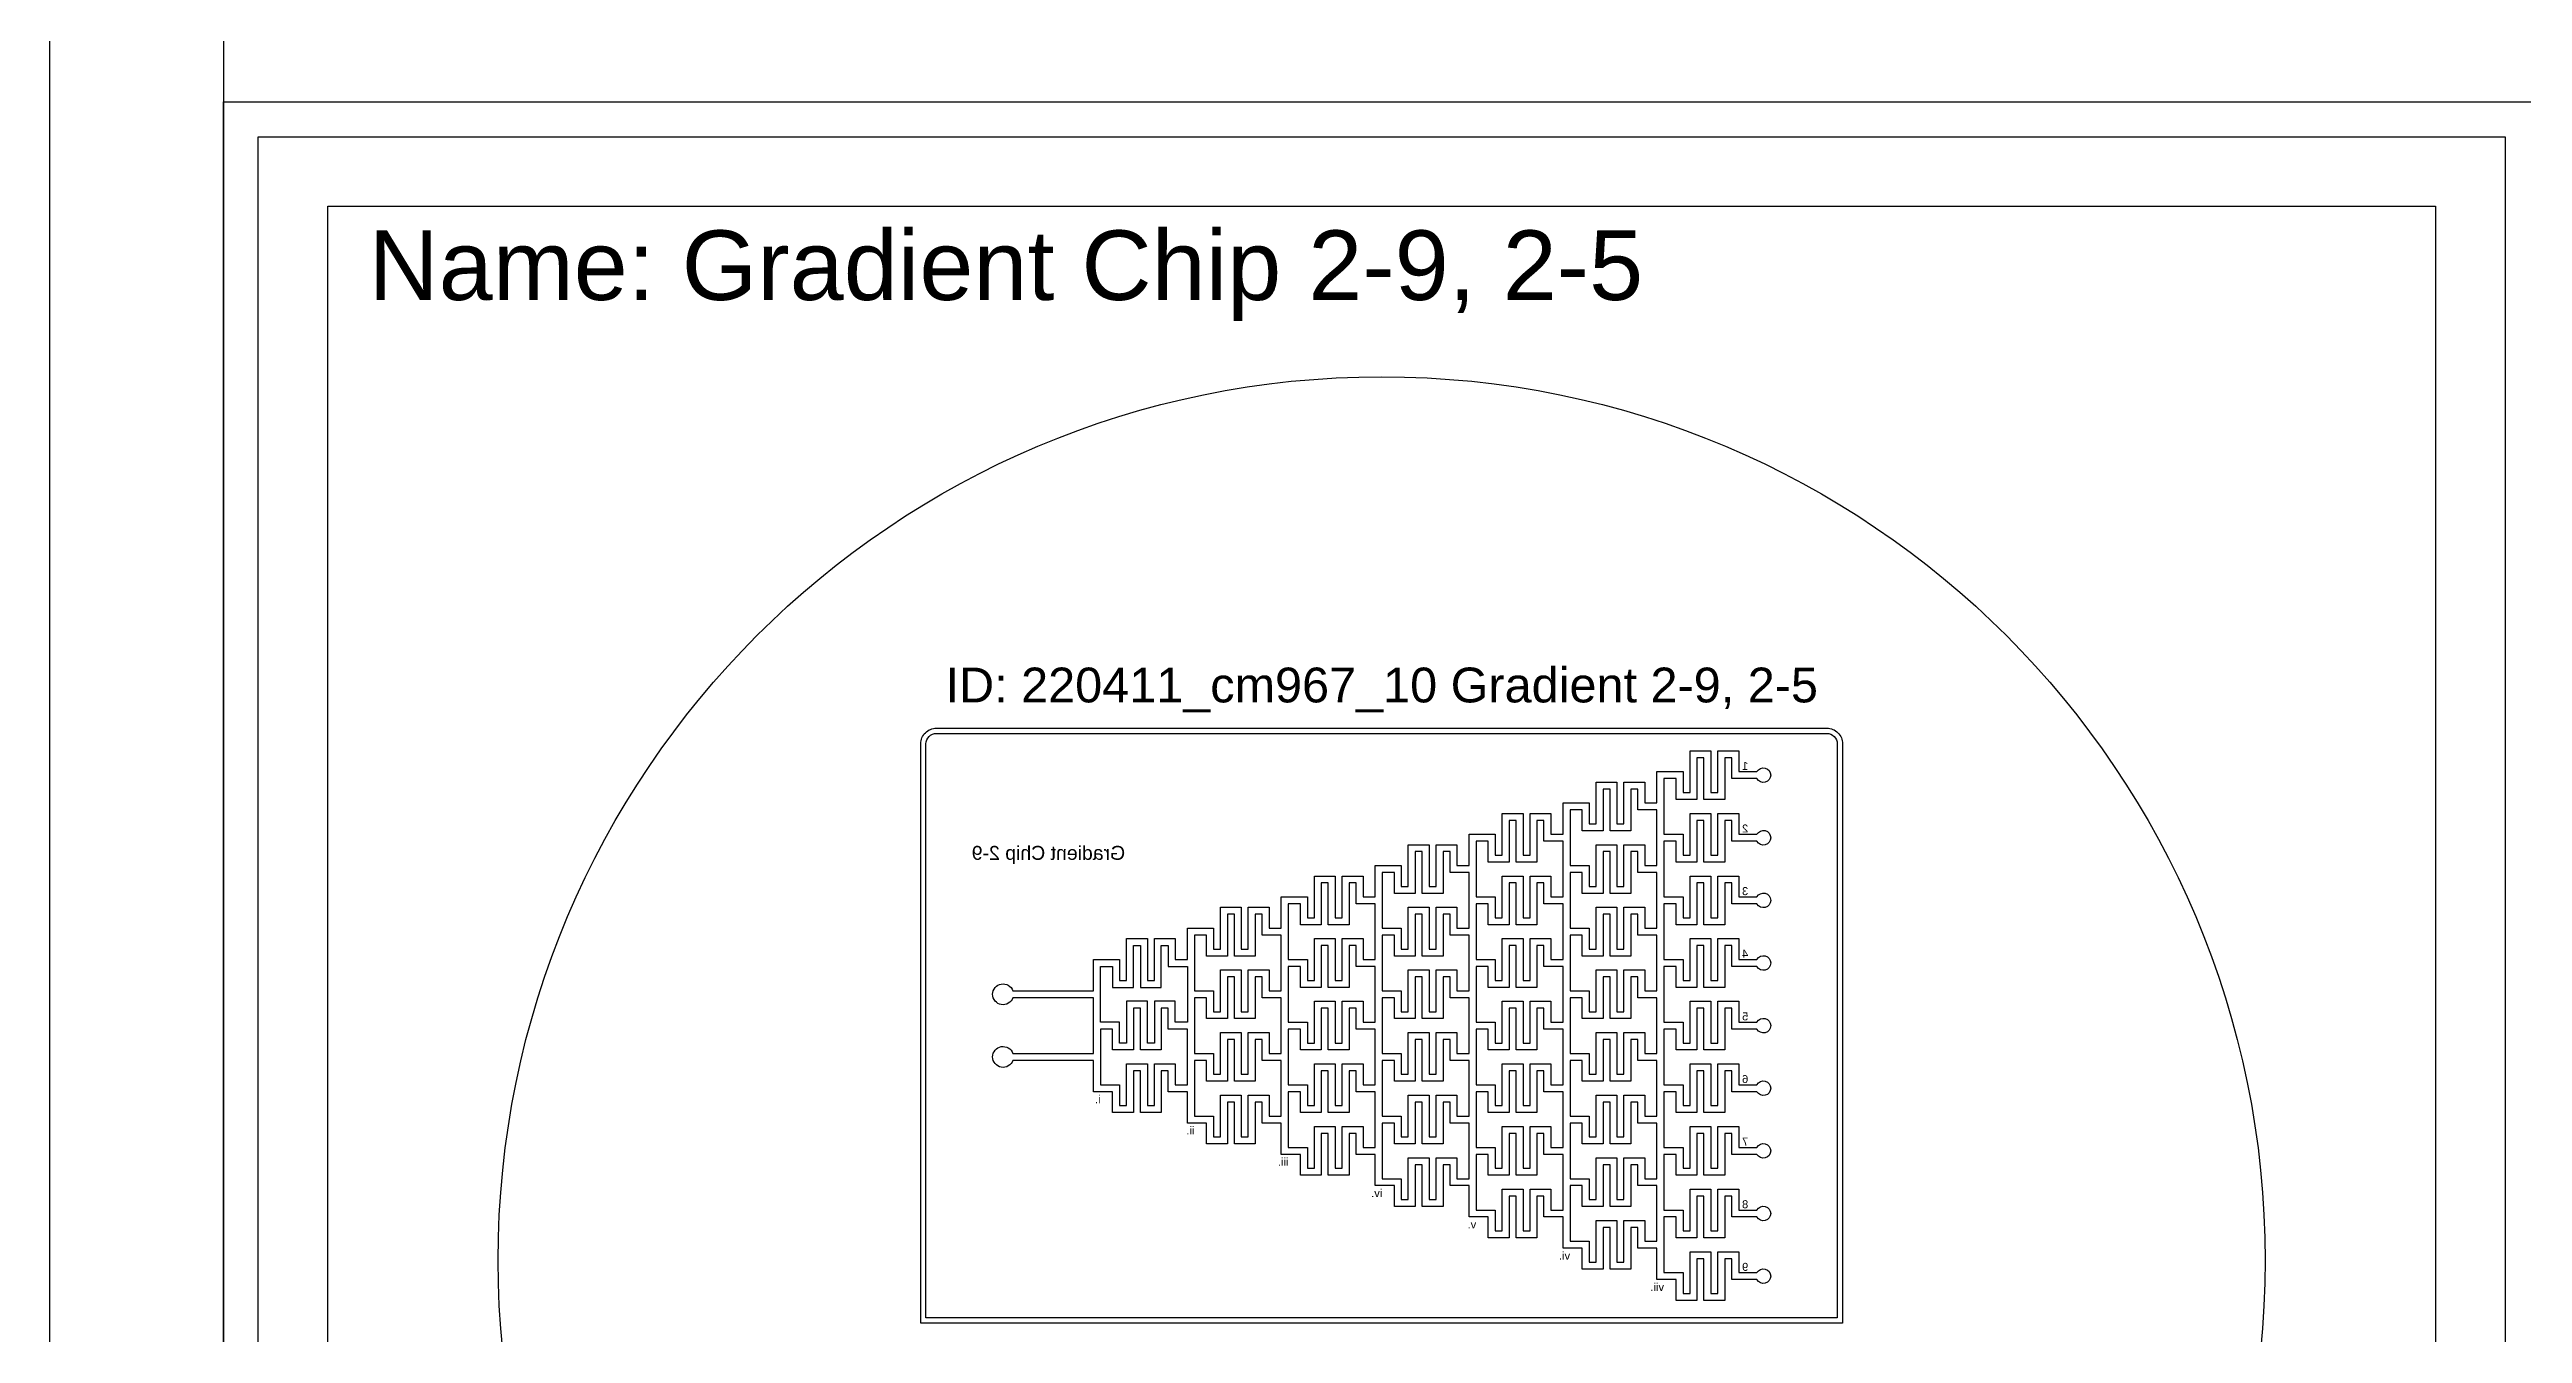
# Model space of a CAD drawing. Extents: x 3 to 210003, y 6 to 297006.
# Drawn here: x 3 to 71103, y 41206 to 78113 of the extents above; entities that cross this region are included whole.
import ezdxf

# ---------------------------------------------------------------- set-up
doc = ezdxf.new("R2010")
doc.units = 13
doc.header["$MEASUREMENT"] = 0
doc.layers.add('1- Light', color=2, linetype='Continuous')
doc.layers.add('2- Dark', color=4, linetype='Continuous')
doc.styles.get("Standard").update_dxf_attribs({"font": 'Arial.ttf', "height": 4})

msp = doc.modelspace()

# ---------------------------------------------------------------- linework, layer by layer
for points in [[(6003, 75606), (70603, 75606), (70603, 11006), (6003, 11006)], [(8003, 73606), (68603, 73606), (68603, 13006), (8003, 13006)]]:
    msp.add_lwpolyline(points, close=True)
at = {"layer": '1- Light'}
for points in [[(51553, 41506), (25053, 41506), (25053, 58156, -0.414214), (25503, 58606), (51103, 58606, -0.414214), (51553, 58156)], [(46768, 44556), (46418, 44556), (46418, 42956), (46768, 42956), (46968, 42956), (46968, 42356), (47168, 42356), (47168, 43556), (47368, 43556), (47768, 43556), (47768, 43356), (47768, 42356), (47968, 42356), (47968, 43556), (48168, 43556), (48568, 43556), (48568, 43356), (48568, 42956), (49093, 42956, -3.946619), (49093, 42756), (48933, 42756), (48918, 42756), (48568, 42756), (48368, 42756), (48368, 43356), (48168, 43356), (48168, 42156), (47968, 42156), (47768, 42156), (47568, 42156), (47568, 43356), (47368, 43356), (47368, 42356), (47368, 42156), (46968, 42156), (46768, 42156), (46768, 42756), (46418, 42756), (46218, 42756), (46218, 42956), (46218, 43656), (45668, 43656), (45668, 44256), (45468, 44256), (45468, 43056), (45268, 43056), (45068, 43056), (44868, 43056), (44868, 44256), (44668, 44256), (44668, 43256), (44668, 43056), (44268, 43056), (44068, 43056), (44068, 43656), (43718, 43656), (43518, 43656), (43518, 43856), (43518, 44556), (43168, 44556), (42968, 44556), (42968, 45156), (42768, 45156), (42768, 43956), (42568, 43956), (42368, 43956), (42168, 43956), (42168, 45156), (41968, 45156), (41968, 44156), (41968, 43956), (41568, 43956), (41368, 43956), (41368, 44556), (41018, 44556), (40818, 44556), (40818, 44756), (40818, 45456), (40468, 45456), (40268, 45456), (40268, 46056), (40068, 46056), (40068, 44856), (39868, 44856), (39668, 44856), (39468, 44856), (39468, 46056), (39268, 46056), (39268, 45056), (39268, 44856), (38868, 44856), (38668, 44856), (38668, 45456), (38318, 45456), (38118, 45456), (38118, 45656), (38118, 46356), (37768, 46356), (37568, 46356), (37568, 46956), (37368, 46956), (37368, 45756), (37168, 45756), (36968, 45756), (36768, 45756), (36768, 46956), (36568, 46956), (36568, 45956), (36568, 45756), (36168, 45756), (35968, 45756), (35968, 46356), (35618, 46356), (35418, 46356), (35418, 46556), (35418, 47256), (35068, 47256), (34868, 47256), (34868, 47856), (34668, 47856), (34668, 46656), (34468, 46656), (34268, 46656), (34068, 46656), (34068, 47856), (33868, 47856), (33868, 46856), (33868, 46656), (33468, 46656), (33268, 46656), (33268, 47256), (32918, 47256), (32718, 47256), (32718, 47456), (32718, 48156), (32368, 48156), (32168, 48156), (32168, 48756), (31968, 48756), (31968, 47556), (31768, 47556), (31568, 47556), (31368, 47556), (31368, 48756), (31168, 48756), (31168, 47756), (31168, 47556), (30768, 47556), (30568, 47556), (30568, 48156), (30218, 48156), (30018, 48156), (30018, 48356), (30018, 49056), (27701, 49056, -5.828427), (27701, 49256), (30018, 49256), (30018, 49956), (30018, 50156), (30018, 50856), (27701, 50856, -5.828427), (27701, 51056), (30018, 51056), (30018, 51756), (30018, 51956), (30768, 51956), (30768, 51356), (30968, 51356), (30968, 52556), (31168, 52556), (31568, 52556), (31568, 52356), (31568, 51356), (31768, 51356), (31768, 52556), (31968, 52556), (32368, 52556), (32368, 52356), (32368, 51956), (32718, 51956), (32718, 52656), (32718, 52856), (32918, 52856), (33268, 52856), (33468, 52856), (33468, 52256), (33668, 52256), (33668, 53456), (33868, 53456), (34268, 53456), (34268, 53256), (34268, 52256), (34468, 52256), (34468, 53456), (34668, 53456), (35068, 53456), (35068, 53256), (35068, 52856), (35418, 52856), (35418, 53556), (35418, 53756), (35618, 53756), (35968, 53756), (36168, 53756), (36168, 53156), (36368, 53156), (36368, 54356), (36568, 54356), (36968, 54356), (36968, 54156), (36968, 53156), (37168, 53156), (37168, 54356), (37368, 54356), (37768, 54356), (37768, 54156), (37768, 53756), (38118, 53756), (38118, 54456), (38118, 54656), (38318, 54656), (38668, 54656), (38868, 54656), (38868, 54056), (39068, 54056), (39068, 55256), (39268, 55256), (39668, 55256), (39668, 55056), (39668, 54056), (39868, 54056), (39868, 55256), (40068, 55256), (40468, 55256), (40468, 55056), (40468, 54656), (40818, 54656), (40818, 55356), (40818, 55556), (41018, 55556), (41368, 55556), (41568, 55556), (41568, 54956), (41768, 54956), (41768, 56156), (41968, 56156), (42368, 56156), (42368, 55956), (42368, 54956), (42568, 54956), (42568, 56156), (42768, 56156), (43168, 56156), (43168, 55956), (43168, 55556), (43518, 55556), (43518, 56256), (43518, 56456), (43718, 56456), (44068, 56456), (44268, 56456), (44268, 55856), (44468, 55856), (44468, 57056), (44668, 57056), (45068, 57056), (45068, 56856), (45068, 55856), (45268, 55856), (45268, 57056), (45468, 57056), (45868, 57056), (45868, 56856), (45868, 56456), (46218, 56456), (46218, 57156), (46218, 57356), (46418, 57356), (46768, 57356), (46968, 57356), (46968, 56756), (47168, 56756), (47168, 57956), (47368, 57956), (47768, 57956), (47768, 57756), (47768, 56756), (47968, 56756), (47968, 57956), (48168, 57956), (48568, 57956), (48568, 57756), (48568, 57356), (48918, 57356), (48933, 57356), (49093, 57356, -3.946619), (49093, 57156), (48933, 57156), (48918, 57156), (48568, 57156), (48368, 57156), (48368, 57756), (48168, 57756), (48168, 56556), (47968, 56556), (47768, 56556), (47568, 56556), (47568, 57756), (47368, 57756), (47368, 56756), (47368, 56556), (46968, 56556), (46768, 56556), (46768, 57156), (46418, 57156), (46418, 55556), (46768, 55556), (46968, 55556), (46968, 54956), (47168, 54956), (47168, 56156), (47368, 56156), (47768, 56156), (47768, 55956), (47768, 54956), (47968, 54956), (47968, 56156), (48168, 56156), (48568, 56156), (48568, 55956), (48568, 55556), (49093, 55556, -3.946619), (49093, 55356), (48568, 55356), (48368, 55356), (48368, 55956), (48168, 55956), (48168, 54756), (47968, 54756), (47768, 54756), (47568, 54756), (47568, 55956), (47368, 55956), (47368, 54956), (47368, 54756), (46968, 54756), (46768, 54756), (46768, 55356), (46418, 55356), (46418, 53756), (46768, 53756), (46968, 53756), (46968, 53156), (47168, 53156), (47168, 54356), (47368, 54356), (47768, 54356), (47768, 54156), (47768, 53156), (47968, 53156), (47968, 54356), (48168, 54356), (48568, 54356), (48568, 54156), (48568, 53756), (49093, 53756, -3.946619), (49093, 53556), (48933, 53556), (48918, 53556), (48568, 53556), (48368, 53556), (48368, 54156), (48168, 54156), (48168, 52956), (47968, 52956), (47768, 52956), (47568, 52956), (47568, 54156), (47368, 54156), (47368, 53156), (47368, 52956), (46968, 52956), (46768, 52956), (46768, 53556), (46418, 53556), (46418, 51956), (46768, 51956), (46968, 51956), (46968, 51356), (47168, 51356), (47168, 52556), (47368, 52556), (47768, 52556), (47768, 52356), (47768, 51356), (47968, 51356), (47968, 52556), (48168, 52556), (48568, 52556), (48568, 52356), (48568, 51956), (49093, 51956, -3.946619), (49093, 51756), (48933, 51756), (48918, 51756), (48568, 51756), (48368, 51756), (48368, 52356), (48168, 52356), (48168, 51156), (47968, 51156), (47768, 51156), (47568, 51156), (47568, 52356), (47368, 52356), (47368, 51356), (47368, 51156), (46968, 51156), (46768, 51156), (46768, 51756), (46418, 51756), (46418, 50156), (46768, 50156), (46968, 50156), (46968, 49556), (47168, 49556), (47168, 50756), (47368, 50756), (47768, 50756), (47768, 50556), (47768, 49556), (47968, 49556), (47968, 50756), (48168, 50756), (48568, 50756), (48568, 50556), (48568, 50156), (49093, 50156, -3.946619), (49093, 49956), (48933, 49956), (48918, 49956), (48568, 49956), (48368, 49956), (48368, 50556), (48168, 50556), (48168, 49356), (47968, 49356), (47768, 49356), (47568, 49356), (47568, 50556), (47368, 50556), (47368, 49556), (47368, 49356), (46968, 49356), (46768, 49356), (46768, 49956), (46418, 49956), (46418, 48356), (46768, 48356), (46968, 48356), (46968, 47756), (47168, 47756), (47168, 48956), (47368, 48956), (47768, 48956), (47768, 48756), (47768, 47756), (47968, 47756), (47968, 48956), (48168, 48956), (48568, 48956), (48568, 48756), (48568, 48356), (49093, 48356, -3.946619), (49093, 48156), (48933, 48156), (48918, 48156), (48568, 48156), (48368, 48156), (48368, 48756), (48168, 48756), (48168, 47556), (47968, 47556), (47768, 47556), (47568, 47556), (47568, 48756), (47368, 48756), (47368, 47756), (47368, 47556), (46968, 47556), (46768, 47556), (46768, 48156), (46418, 48156), (46418, 46556), (46768, 46556), (46968, 46556), (46968, 45956), (47168, 45956), (47168, 47156), (47368, 47156), (47768, 47156), (47768, 46956), (47768, 45956), (47968, 45956), (47968, 47156), (48168, 47156), (48568, 47156), (48568, 46956), (48568, 46556), (49093, 46556, -3.946619), (49093, 46356), (48933, 46356), (48918, 46356), (48568, 46356), (48368, 46356), (48368, 46956), (48168, 46956), (48168, 45756), (47968, 45756), (47768, 45756), (47568, 45756), (47568, 46956), (47368, 46956), (47368, 45956), (47368, 45756), (46968, 45756), (46768, 45756), (46768, 46356), (46418, 46356), (46418, 44756), (46768, 44756), (46968, 44756), (46968, 44156), (47168, 44156), (47168, 45356), (47368, 45356), (47768, 45356), (47768, 45156), (47768, 44156), (47968, 44156), (47968, 45356), (48168, 45356), (48568, 45356), (48568, 45156), (48568, 44756), (49093, 44756, -3.946619), (49093, 44556), (48933, 44556), (48918, 44556), (48568, 44556), (48368, 44556), (48368, 45156), (48168, 45156), (48168, 43956), (47968, 43956), (47768, 43956), (47568, 43956), (47568, 45156), (47368, 45156), (47368, 44156), (47368, 43956), (46968, 43956), (46768, 43956)]]:
    msp.add_lwpolyline(points, format="xyb", close=True, dxfattribs=at)
msp.add_lwpolyline([(51403, 41656), (25203, 41656), (25203, 58156, -0.414214), (25503, 58456), (51103, 58456, -0.414214), (51403, 58156), (51403, 41656)], format="xyb", dxfattribs=at)
for points in [[(46218, 56256), (45868, 56256), (45668, 56256), (45668, 56856), (45468, 56856), (45468, 55656), (45268, 55656), (45068, 55656), (44868, 55656), (44868, 56856), (44668, 56856), (44668, 55856), (44668, 55656), (44268, 55656), (44068, 55656), (44068, 56256), (43718, 56256), (43718, 54656), (44068, 54656), (44268, 54656), (44268, 54056), (44468, 54056), (44468, 55256), (44668, 55256), (45068, 55256), (45068, 55056), (45068, 54056), (45268, 54056), (45268, 55256), (45468, 55256), (45868, 55256), (45868, 55056), (45868, 54656), (46218, 54656), (46218, 55356), (46218, 55556)], [(43518, 55356), (43168, 55356), (42968, 55356), (42968, 55956), (42768, 55956), (42768, 54756), (42568, 54756), (42368, 54756), (42168, 54756), (42168, 55956), (41968, 55956), (41968, 54956), (41968, 54756), (41568, 54756), (41368, 54756), (41368, 55356), (41018, 55356), (41018, 53756), (41368, 53756), (41568, 53756), (41568, 53156), (41768, 53156), (41768, 54356), (41968, 54356), (42368, 54356), (42368, 54156), (42368, 53156), (42568, 53156), (42568, 54356), (42768, 54356), (43168, 54356), (43168, 54156), (43168, 53756), (43518, 53756), (43518, 54456), (43518, 54656)], [(40818, 54456), (40468, 54456), (40268, 54456), (40268, 55056), (40068, 55056), (40068, 53856), (39868, 53856), (39668, 53856), (39468, 53856), (39468, 55056), (39268, 55056), (39268, 54056), (39268, 53856), (38868, 53856), (38668, 53856), (38668, 54456), (38318, 54456), (38318, 52856), (38668, 52856), (38868, 52856), (38868, 52256), (39068, 52256), (39068, 53456), (39268, 53456), (39668, 53456), (39668, 53256), (39668, 52256), (39868, 52256), (39868, 53456), (40068, 53456), (40468, 53456), (40468, 53256), (40468, 52856), (40818, 52856), (40818, 53556), (40818, 53756)], [(46218, 54456), (45868, 54456), (45668, 54456), (45668, 55056), (45468, 55056), (45468, 53856), (45268, 53856), (45068, 53856), (44868, 53856), (44868, 55056), (44668, 55056), (44668, 54056), (44668, 53856), (44268, 53856), (44068, 53856), (44068, 54456), (43718, 54456), (43718, 52856), (44068, 52856), (44268, 52856), (44268, 52256), (44468, 52256), (44468, 53456), (44668, 53456), (45068, 53456), (45068, 53256), (45068, 52256), (45268, 52256), (45268, 53456), (45468, 53456), (45868, 53456), (45868, 53256), (45868, 52856), (46218, 52856), (46218, 53556), (46218, 53756)], [(38118, 53556), (37768, 53556), (37568, 53556), (37568, 54156), (37368, 54156), (37368, 52956), (37168, 52956), (36968, 52956), (36768, 52956), (36768, 54156), (36568, 54156), (36568, 53156), (36568, 52956), (36168, 52956), (35968, 52956), (35968, 53556), (35618, 53556), (35618, 51956), (35968, 51956), (36168, 51956), (36168, 51356), (36368, 51356), (36368, 52556), (36568, 52556), (36968, 52556), (36968, 52356), (36968, 51356), (37168, 51356), (37168, 52556), (37368, 52556), (37768, 52556), (37768, 52356), (37768, 51956), (38118, 51956), (38118, 52656), (38118, 52856)], [(43518, 53556), (43168, 53556), (42968, 53556), (42968, 54156), (42768, 54156), (42768, 52956), (42568, 52956), (42368, 52956), (42168, 52956), (42168, 54156), (41968, 54156), (41968, 53156), (41968, 52956), (41568, 52956), (41368, 52956), (41368, 53556), (41018, 53556), (41018, 51956), (41368, 51956), (41568, 51956), (41568, 51356), (41768, 51356), (41768, 52556), (41968, 52556), (42368, 52556), (42368, 52356), (42368, 51356), (42568, 51356), (42568, 52556), (42768, 52556), (43168, 52556), (43168, 52356), (43168, 51956), (43518, 51956), (43518, 52656), (43518, 52856)], [(35418, 52656), (35068, 52656), (34868, 52656), (34868, 53256), (34668, 53256), (34668, 52056), (34468, 52056), (34268, 52056), (34068, 52056), (34068, 53256), (33868, 53256), (33868, 52256), (33868, 52056), (33468, 52056), (33268, 52056), (33268, 52656), (32918, 52656), (32918, 51056), (33268, 51056), (33468, 51056), (33468, 50456), (33668, 50456), (33668, 51656), (33868, 51656), (34268, 51656), (34268, 51456), (34268, 50456), (34468, 50456), (34468, 51656), (34668, 51656), (35068, 51656), (35068, 51456), (35068, 51056), (35418, 51056), (35418, 51756), (35418, 51956)], [(40818, 52656), (40468, 52656), (40268, 52656), (40268, 53256), (40068, 53256), (40068, 52056), (39868, 52056), (39668, 52056), (39468, 52056), (39468, 53256), (39268, 53256), (39268, 52256), (39268, 52056), (38868, 52056), (38668, 52056), (38668, 52656), (38318, 52656), (38318, 51056), (38668, 51056), (38868, 51056), (38868, 50456), (39068, 50456), (39068, 51656), (39268, 51656), (39668, 51656), (39668, 51456), (39668, 50456), (39868, 50456), (39868, 51656), (40068, 51656), (40468, 51656), (40468, 51456), (40468, 51056), (40818, 51056), (40818, 51756), (40818, 51956)], [(46218, 52656), (45868, 52656), (45668, 52656), (45668, 53256), (45468, 53256), (45468, 52056), (45268, 52056), (45068, 52056), (44868, 52056), (44868, 53256), (44668, 53256), (44668, 52256), (44668, 52056), (44268, 52056), (44068, 52056), (44068, 52656), (43718, 52656), (43718, 51056), (44068, 51056), (44268, 51056), (44268, 50456), (44468, 50456), (44468, 51656), (44668, 51656), (45068, 51656), (45068, 51456), (45068, 50456), (45268, 50456), (45268, 51656), (45468, 51656), (45868, 51656), (45868, 51456), (45868, 51056), (46218, 51056), (46218, 51756), (46218, 51956)], [(32718, 50156), (32368, 50156), (32368, 50556), (32368, 50756), (31968, 50756), (31768, 50756), (31768, 49556), (31568, 49556), (31568, 50556), (31568, 50756), (31168, 50756), (30968, 50756), (30968, 49556), (30768, 49556), (30768, 50156), (30568, 50156), (30218, 50156), (30218, 51756), (30568, 51756), (30568, 51156), (30768, 51156), (31168, 51156), (31168, 51356), (31168, 52356), (31368, 52356), (31368, 51156), (31568, 51156), (31768, 51156), (31968, 51156), (31968, 52356), (32168, 52356), (32168, 51756), (32368, 51756), (32718, 51756), (32718, 51056)], [(38118, 51756), (37768, 51756), (37568, 51756), (37568, 52356), (37368, 52356), (37368, 51156), (37168, 51156), (36968, 51156), (36768, 51156), (36768, 52356), (36568, 52356), (36568, 51356), (36568, 51156), (36168, 51156), (35968, 51156), (35968, 51756), (35618, 51756), (35618, 50156), (35968, 50156), (36168, 50156), (36168, 49556), (36368, 49556), (36368, 50756), (36568, 50756), (36968, 50756), (36968, 50556), (36968, 49556), (37168, 49556), (37168, 50756), (37368, 50756), (37768, 50756), (37768, 50556), (37768, 50156), (38118, 50156), (38118, 50856), (38118, 51056)], [(43518, 51756), (43168, 51756), (42968, 51756), (42968, 52356), (42768, 52356), (42768, 51156), (42568, 51156), (42368, 51156), (42168, 51156), (42168, 52356), (41968, 52356), (41968, 51356), (41968, 51156), (41568, 51156), (41368, 51156), (41368, 51756), (41018, 51756), (41018, 50156), (41368, 50156), (41568, 50156), (41568, 49556), (41768, 49556), (41768, 50756), (41968, 50756), (42368, 50756), (42368, 50556), (42368, 49556), (42568, 49556), (42568, 50756), (42768, 50756), (43168, 50756), (43168, 50556), (43168, 50156), (43518, 50156), (43518, 50856), (43518, 51056)], [(35418, 50856), (35068, 50856), (34868, 50856), (34868, 51456), (34668, 51456), (34668, 50256), (34468, 50256), (34268, 50256), (34068, 50256), (34068, 51456), (33868, 51456), (33868, 50456), (33868, 50256), (33468, 50256), (33268, 50256), (33268, 50856), (32918, 50856), (32918, 49256), (33268, 49256), (33468, 49256), (33468, 48656), (33668, 48656), (33668, 49856), (33868, 49856), (34268, 49856), (34268, 49656), (34268, 48656), (34468, 48656), (34468, 49856), (34668, 49856), (35068, 49856), (35068, 49656), (35068, 49256), (35418, 49256), (35418, 49956), (35418, 50156)], [(40818, 50856), (40468, 50856), (40268, 50856), (40268, 51456), (40068, 51456), (40068, 50256), (39868, 50256), (39668, 50256), (39468, 50256), (39468, 51456), (39268, 51456), (39268, 50456), (39268, 50256), (38868, 50256), (38668, 50256), (38668, 50856), (38318, 50856), (38318, 49256), (38668, 49256), (38868, 49256), (38868, 48656), (39068, 48656), (39068, 49856), (39268, 49856), (39668, 49856), (39668, 49656), (39668, 48656), (39868, 48656), (39868, 49856), (40068, 49856), (40468, 49856), (40468, 49656), (40468, 49256), (40818, 49256), (40818, 49956), (40818, 50156)], [(46218, 50856), (45868, 50856), (45668, 50856), (45668, 51456), (45468, 51456), (45468, 50256), (45268, 50256), (45068, 50256), (44868, 50256), (44868, 51456), (44668, 51456), (44668, 50456), (44668, 50256), (44268, 50256), (44068, 50256), (44068, 50856), (43718, 50856), (43718, 49256), (44068, 49256), (44268, 49256), (44268, 48656), (44468, 48656), (44468, 49856), (44668, 49856), (45068, 49856), (45068, 49656), (45068, 48656), (45268, 48656), (45268, 49856), (45468, 49856), (45868, 49856), (45868, 49656), (45868, 49256), (46218, 49256), (46218, 49956), (46218, 50156)], [(32718, 49956), (32368, 49956), (32168, 49956), (32168, 50556), (31968, 50556), (31968, 49356), (31768, 49356), (31568, 49356), (31368, 49356), (31368, 50556), (31168, 50556), (31168, 49556), (31168, 49356), (30768, 49356), (30568, 49356), (30568, 49956), (30218, 49956), (30218, 48356), (30568, 48356), (30768, 48356), (30768, 47756), (30968, 47756), (30968, 48956), (31168, 48956), (31568, 48956), (31568, 48756), (31568, 47756), (31768, 47756), (31768, 48956), (31968, 48956), (32368, 48956), (32368, 48756), (32368, 48356), (32718, 48356), (32718, 49056)], [(38118, 49956), (37768, 49956), (37568, 49956), (37568, 50556), (37368, 50556), (37368, 49356), (37168, 49356), (36968, 49356), (36768, 49356), (36768, 50556), (36568, 50556), (36568, 49556), (36568, 49356), (36168, 49356), (35968, 49356), (35968, 49956), (35618, 49956), (35618, 48356), (35968, 48356), (36168, 48356), (36168, 47756), (36368, 47756), (36368, 48956), (36568, 48956), (36968, 48956), (36968, 48756), (36968, 47756), (37168, 47756), (37168, 48956), (37368, 48956), (37768, 48956), (37768, 48756), (37768, 48356), (38118, 48356), (38118, 49056), (38118, 49256)], [(43518, 49956), (43168, 49956), (42968, 49956), (42968, 50556), (42768, 50556), (42768, 49356), (42568, 49356), (42368, 49356), (42168, 49356), (42168, 50556), (41968, 50556), (41968, 49556), (41968, 49356), (41568, 49356), (41368, 49356), (41368, 49956), (41018, 49956), (41018, 48356), (41368, 48356), (41568, 48356), (41568, 47756), (41768, 47756), (41768, 48956), (41968, 48956), (42368, 48956), (42368, 48756), (42368, 47756), (42568, 47756), (42568, 48956), (42768, 48956), (43168, 48956), (43168, 48756), (43168, 48356), (43518, 48356), (43518, 49056), (43518, 49256)], [(35418, 49056), (35068, 49056), (34868, 49056), (34868, 49656), (34668, 49656), (34668, 48456), (34468, 48456), (34268, 48456), (34068, 48456), (34068, 49656), (33868, 49656), (33868, 48656), (33868, 48456), (33468, 48456), (33268, 48456), (33268, 49056), (32918, 49056), (32918, 47456), (33268, 47456), (33468, 47456), (33468, 46856), (33668, 46856), (33668, 48056), (33868, 48056), (34268, 48056), (34268, 47856), (34268, 46856), (34468, 46856), (34468, 48056), (34668, 48056), (35068, 48056), (35068, 47856), (35068, 47456), (35418, 47456), (35418, 48156), (35418, 48356)], [(40818, 49056), (40468, 49056), (40268, 49056), (40268, 49656), (40068, 49656), (40068, 48456), (39868, 48456), (39668, 48456), (39468, 48456), (39468, 49656), (39268, 49656), (39268, 48656), (39268, 48456), (38868, 48456), (38668, 48456), (38668, 49056), (38318, 49056), (38318, 47456), (38668, 47456), (38868, 47456), (38868, 46856), (39068, 46856), (39068, 48056), (39268, 48056), (39668, 48056), (39668, 47856), (39668, 46856), (39868, 46856), (39868, 48056), (40068, 48056), (40468, 48056), (40468, 47856), (40468, 47456), (40818, 47456), (40818, 48156), (40818, 48356)], [(46218, 49056), (45868, 49056), (45668, 49056), (45668, 49656), (45468, 49656), (45468, 48456), (45268, 48456), (45068, 48456), (44868, 48456), (44868, 49656), (44668, 49656), (44668, 48656), (44668, 48456), (44268, 48456), (44068, 48456), (44068, 49056), (43718, 49056), (43718, 47456), (44068, 47456), (44268, 47456), (44268, 46856), (44468, 46856), (44468, 48056), (44668, 48056), (45068, 48056), (45068, 47856), (45068, 46856), (45268, 46856), (45268, 48056), (45468, 48056), (45868, 48056), (45868, 47856), (45868, 47456), (46218, 47456), (46218, 48156), (46218, 48356)], [(38118, 48156), (37768, 48156), (37568, 48156), (37568, 48756), (37368, 48756), (37368, 47556), (37168, 47556), (36968, 47556), (36768, 47556), (36768, 48756), (36568, 48756), (36568, 47756), (36568, 47556), (36168, 47556), (35968, 47556), (35968, 48156), (35618, 48156), (35618, 46556), (35968, 46556), (36168, 46556), (36168, 45956), (36368, 45956), (36368, 47156), (36568, 47156), (36968, 47156), (36968, 46956), (36968, 45956), (37168, 45956), (37168, 47156), (37368, 47156), (37768, 47156), (37768, 46956), (37768, 46556), (38118, 46556), (38118, 47256), (38118, 47456)], [(43518, 48156), (43168, 48156), (42968, 48156), (42968, 48756), (42768, 48756), (42768, 47556), (42568, 47556), (42368, 47556), (42168, 47556), (42168, 48756), (41968, 48756), (41968, 47756), (41968, 47556), (41568, 47556), (41368, 47556), (41368, 48156), (41018, 48156), (41018, 46556), (41368, 46556), (41568, 46556), (41568, 45956), (41768, 45956), (41768, 47156), (41968, 47156), (42368, 47156), (42368, 46956), (42368, 45956), (42568, 45956), (42568, 47156), (42768, 47156), (43168, 47156), (43168, 46956), (43168, 46556), (43518, 46556), (43518, 47256), (43518, 47456)], [(40818, 47256), (40468, 47256), (40268, 47256), (40268, 47856), (40068, 47856), (40068, 46656), (39868, 46656), (39668, 46656), (39468, 46656), (39468, 47856), (39268, 47856), (39268, 46856), (39268, 46656), (38868, 46656), (38668, 46656), (38668, 47256), (38318, 47256), (38318, 45656), (38668, 45656), (38868, 45656), (38868, 45056), (39068, 45056), (39068, 46256), (39268, 46256), (39668, 46256), (39668, 46056), (39668, 45056), (39868, 45056), (39868, 46256), (40068, 46256), (40468, 46256), (40468, 46056), (40468, 45656), (40818, 45656), (40818, 46356), (40818, 46556)], [(46218, 47256), (45868, 47256), (45668, 47256), (45668, 47856), (45468, 47856), (45468, 46656), (45268, 46656), (45068, 46656), (44868, 46656), (44868, 47856), (44668, 47856), (44668, 46856), (44668, 46656), (44268, 46656), (44068, 46656), (44068, 47256), (43718, 47256), (43718, 45656), (44068, 45656), (44268, 45656), (44268, 45056), (44468, 45056), (44468, 46256), (44668, 46256), (45068, 46256), (45068, 46056), (45068, 45056), (45268, 45056), (45268, 46256), (45468, 46256), (45868, 46256), (45868, 46056), (45868, 45656), (46218, 45656), (46218, 46356), (46218, 46556)], [(43518, 46356), (43168, 46356), (42968, 46356), (42968, 46956), (42768, 46956), (42768, 45756), (42568, 45756), (42368, 45756), (42168, 45756), (42168, 46956), (41968, 46956), (41968, 45956), (41968, 45756), (41568, 45756), (41368, 45756), (41368, 46356), (41018, 46356), (41018, 44756), (41368, 44756), (41568, 44756), (41568, 44156), (41768, 44156), (41768, 45356), (41968, 45356), (42368, 45356), (42368, 45156), (42368, 44156), (42568, 44156), (42568, 45356), (42768, 45356), (43168, 45356), (43168, 45156), (43168, 44756), (43518, 44756), (43518, 45456), (43518, 45656)], [(46218, 45456), (45868, 45456), (45668, 45456), (45668, 46056), (45468, 46056), (45468, 44856), (45268, 44856), (45068, 44856), (44868, 44856), (44868, 46056), (44668, 46056), (44668, 45056), (44668, 44856), (44268, 44856), (44068, 44856), (44068, 45456), (43718, 45456), (43718, 43856), (44068, 43856), (44268, 43856), (44268, 43256), (44468, 43256), (44468, 44456), (44668, 44456), (45068, 44456), (45068, 44256), (45068, 43256), (45268, 43256), (45268, 44456), (45468, 44456), (45868, 44456), (45868, 44256), (45868, 43856), (46218, 43856), (46218, 44556), (46218, 44756)]]:
    msp.add_lwpolyline(points, close=True, dxfattribs=at)
for points in [[(41018, 54656), (41018, 54456)], [(41018, 52856), (41018, 52656)], [(41018, 51056), (41018, 50856)], [(41018, 49256), (41018, 49056)], [(32918, 48356), (32918, 48156)], [(41018, 47456), (41018, 47256)], [(41018, 45656), (41018, 45456)], [(48668, 41656), (48168, 41656)]]:
    msp.add_lwpolyline(points, dxfattribs=at)
msp.add_circle((38303, 43306), 25400, dxfattribs=at)
at = {"layer": '2- Dark'}
for points in [[(3, 6), (210003, 6), (210003, 297006), (3, 297006)], [(5003, 76606), (71603, 76606), (71603, 10006), (5003, 10006)]]:
    msp.add_lwpolyline(points, close=True, dxfattribs=at)
msp.add_lwpolyline([(205003, 10006), (205003, 292006), (5003, 292006), (5003, 10006)], dxfattribs=at)

# ---------------------------------------------------------------- texts
at = {"insert": (9177, 72912), "char_height": 2000, "attachment_point": 1}
msp.add_mtext_dynamic_manual_height_columns('Name: Gradient Chip 2-9, 2-5', width=66218.59, gutter_width=20, heights=[0], dxfattribs=at)
at = {"layer": '1- Light'}
msp.add_text('ID: 220411_cm967_10 Gradient 2-9, 2-5', height=1000, dxfattribs=at).set_placement((25765, 59346))
at = {"layer": '1- Light', "extrusion": (0, 0, -1), "attachment_point": 1, "text_direction": (-1, 0, 0)}
for s, width, insert, char_height in [('1', 691.49, (48843, 57637), 230), ('2', 691.49, (48843, 55837), 230), ('Gradient Chip 2-9', 5314.98, (30929, 55221), 400), ('3', 691.49, (48843, 54037), 230), ('4', 691.49, (48843, 52237), 230), ('5', 691.49, (48843, 50437), 230), ('6', 691.49, (48843, 48637), 230), ('i.', 691.49, (30222, 48057), 230), ('ii.', 691.49, (32922, 47157), 230), ('iii.', 691.49, (35622, 46257), 230), ('7', 691.49, (48843, 46837), 230), ('iv.', 691.49, (38322, 45357), 230), ('8', 691.49, (48843, 45037), 230), ('v.', 691.49, (41022, 44457), 230), ('vi.', 691.49, (43722, 43557), 230), ('vii.', 691.49, (46422, 42657), 230), ('9', 691.49, (48843, 43237), 230)]:
    msp.add_mtext_dynamic_manual_height_columns(s, width=width, gutter_width=20, heights=[0], dxfattribs=dict(at, insert=insert, char_height=char_height))

doc.saveas('drawing.dxf')
